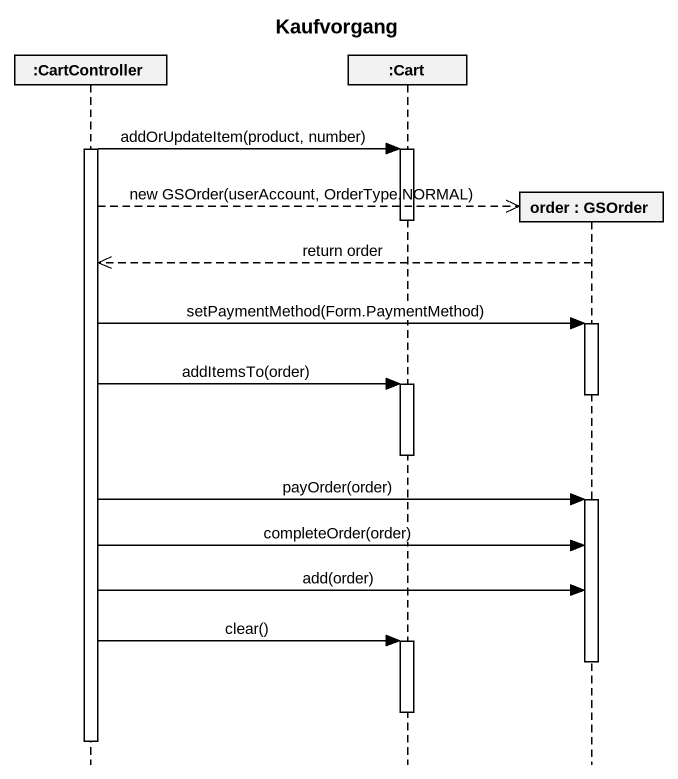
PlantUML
@startuml
title Kaufvorgang
hide footbox
participant ":CartController" as CartController
participant ":Cart" as Cart
participant "order : GSOrder" as order

activate CartController
CartController -> Cart : addOrUpdateItem(product, number)
activate Cart
CartController -->> order ** : new GSOrder(userAccount, OrderType.NORMAL)
deactivate Cart
order -->> CartController : return order
CartController -> order : setPaymentMethod(Form.PaymentMethod)
activate order
CartController -> Cart : addItemsTo(order)
activate Cart
deactivate order
deactivate Cart
CartController -> order : payOrder(order)
activate order
CartController -> order : completeOrder(order)
CartController -> order : add(order)
CartController -> Cart : clear()
activate Cart
deactivate order
deactivate Cart
deactivate CartController
@enduml
